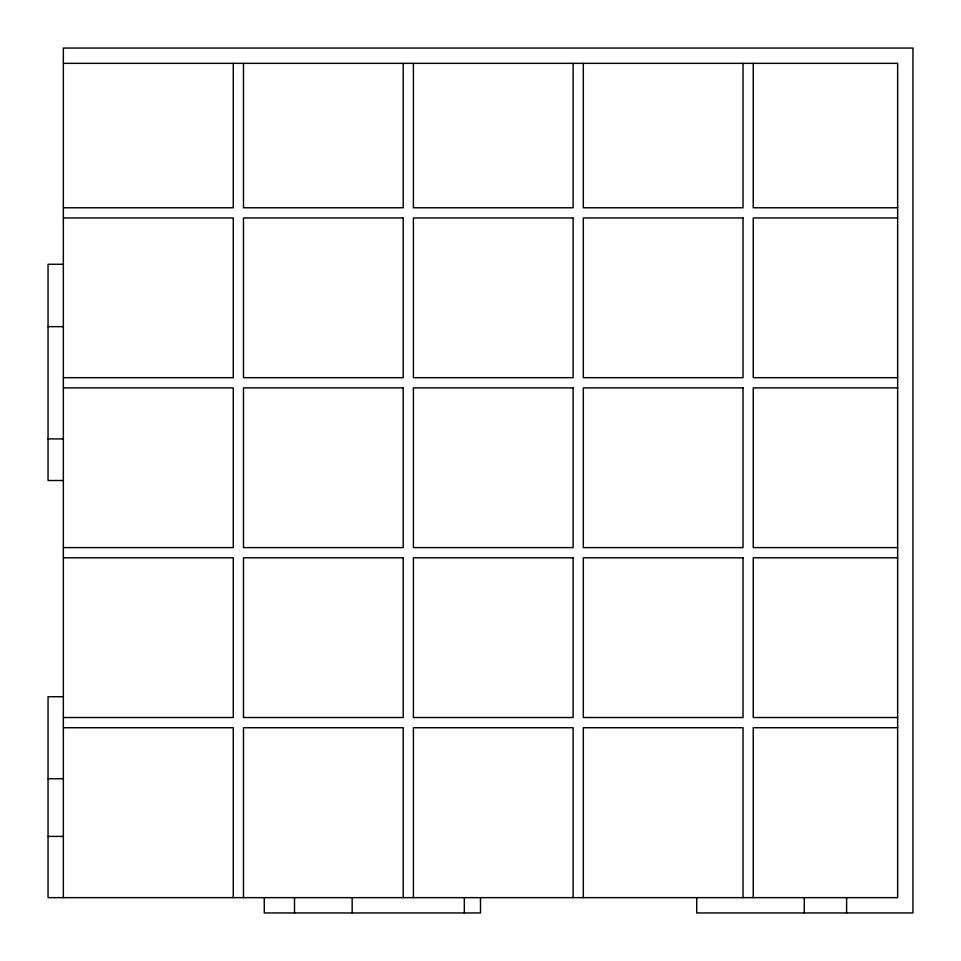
<?xml version="1.0" encoding="UTF-8"?>
<svg xmlns="http://www.w3.org/2000/svg" width="961" height="961" viewBox="0 0 961 961"><rect width="100%" height="100%" fill="white"/><g stroke="black" fill="none" stroke-linecap="round" stroke-linejoin="round"><path stroke-width="1.44" d="M63.354 63.354L897.646 63.354L897.646 897.646L48.05 897.646L48.05 696.725L63.354 696.725M63.354 207.768L233.271 207.768L233.271 63.354M897.646 207.768L753.232 207.768L753.232 63.354M63.354 217.967L233.271 217.967L233.271 377.685L63.354 377.685M897.646 217.967L753.232 217.967L753.232 377.685L897.646 377.685M63.354 264.275L48.05 264.275L48.05 480.5L63.354 480.5M48.05 326.656L63.354 326.656M63.354 387.884L233.271 387.884L233.271 547.602L63.354 547.602M897.646 387.884L753.232 387.884L753.232 547.602L897.646 547.602M48.05 438.913L63.354 438.913M63.354 557.8L233.271 557.8L233.271 717.519L63.354 717.519M897.646 557.8L753.232 557.8L753.232 717.519L897.646 717.519M63.354 727.729L233.271 727.729L233.271 897.646M897.646 727.729L753.232 727.729L753.232 897.646M48.05 778.746L63.354 778.746M48.05 836.406L63.354 836.406M846.617 897.646L846.617 912.95M804.261 897.646L804.261 912.95M743.033 63.354L743.033 207.768L583.315 207.768L583.315 63.354M743.033 897.646L743.033 727.729L583.315 727.729L583.315 897.646M696.725 897.646L696.725 912.95L912.95 912.95L912.95 48.05L63.354 48.05L63.354 897.646M573.116 63.354L573.116 207.768L413.398 207.768L413.398 63.354M573.116 897.646L573.116 727.729L413.398 727.729L413.398 897.646M480.5 897.646L480.5 912.95L264.275 912.95L264.275 897.646M464.331 897.646L464.331 912.95M403.2 63.354L403.2 207.768L243.481 207.768L243.481 63.354M403.2 897.646L403.2 727.729L243.481 727.729L243.481 897.646M352.17 897.646L352.17 912.95M294.51 897.646L294.51 912.95M403.2 217.967L243.481 217.967L243.481 377.685L403.2 377.685L403.2 217.967M573.116 217.967L413.398 217.967L413.398 377.685L573.116 377.685L573.116 217.967M743.033 217.967L583.315 217.967L583.315 377.685L743.033 377.685L743.033 217.967M403.2 387.884L243.481 387.884L243.481 547.602L403.2 547.602L403.2 387.884M573.116 387.884L413.398 387.884L413.398 547.602L573.116 547.602L573.116 387.884M743.033 387.884L583.315 387.884L583.315 547.602L743.033 547.602L743.033 387.884M403.2 557.8L243.481 557.8L243.481 717.519L403.2 717.519L403.2 557.8M573.116 557.8L413.398 557.8L413.398 717.519L573.116 717.519L573.116 557.8M743.033 557.8L583.315 557.8L583.315 717.519L743.033 717.519L743.033 557.8"/></g></svg>
